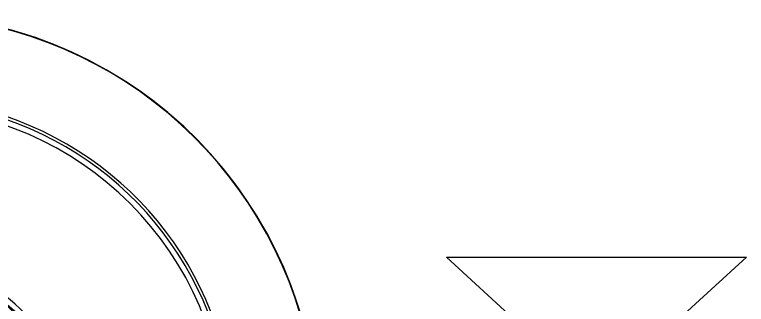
# Model space of a CAD drawing. Header units: millimetres. Extents: x -1795330 to -1787343, y -899964 to -866814.
# Drawn here: x -1787545.9 to -1787493.9, y -899878.8 to -899858.2 of the extents above; entities that cross this region are included whole.
import ezdxf

# ---------------------------------------------------------------- set-up
doc = ezdxf.new("R2010")
doc.units = ezdxf.units.MM

msp = doc.modelspace()

# ---------------------------------------------------------------- linework, layer by layer
at = {"color": 7, "linetype": 'Continuous', "lineweight": 25}
for p, q in [((-1787515.208, -899875.492), (-1787506.025, -899883.902)), ((-1787502.945, -899883.795), (-1787493.879, -899875.492))]:
    msp.add_line(p, q, dxfattribs=at)
at = {"color": 7, "linetype": 'Continuous', "lineweight": 25, "flags": 128}
for points in [[(-1787515.208, -899875.492), (-1787515.202, -899875.492), (-1787515.137, -899875.492), (-1787515.001, -899875.492), (-1787514.796, -899875.492), (-1787514.523, -899875.492), (-1787514.183, -899875.492), (-1787513.779, -899875.492)], [(-1787513.779, -899875.492), (-1787513.314, -899875.492), (-1787512.79, -899875.492), (-1787512.211, -899875.492), (-1787511.582, -899875.492), (-1787510.905, -899875.492), (-1787510.186, -899875.492), (-1787509.43, -899875.492), (-1787508.641, -899875.492), (-1787507.825, -899875.492), (-1787506.987, -899875.492), (-1787506.133, -899875.492), (-1787505.268, -899875.492), (-1787504.398, -899875.492), (-1787503.53, -899875.492), (-1787502.668, -899875.492), (-1787501.818, -899875.492), (-1787500.987, -899875.492), (-1787500.179, -899875.492), (-1787499.401, -899875.492), (-1787498.656, -899875.492), (-1787497.951, -899875.492), (-1787497.29, -899875.492), (-1787496.677, -899875.492), (-1787496.116, -899875.492), (-1787495.612, -899875.492), (-1787495.166, -899875.492), (-1787494.784, -899875.492), (-1787494.466, -899875.492), (-1787494.215, -899875.492), (-1787494.033, -899875.492), (-1787493.921, -899875.492), (-1787493.88, -899875.492), (-1787493.879, -899875.492)]]:
    msp.add_lwpolyline(points, dxfattribs=at)
at = {"color": 7, "linetype": 'Continuous', "lineweight": 25}
for centre, radius, start, end in [((-1787554.214, -899888.134), 29.896, 4.3722, 313.1519), ((-1787554.215, -899888.134), 29.875, 4.2514, 313.1105), ((-1787554.213, -899888.133), 29.896, 4.3767, 89.9996), ((-1787554.214, -899888.134), 23.916, 2.9659, 295.3821), ((-1787554.201, -899888.134), 23.705, 3.1543, 294.2849), ((-1787554.199, -899888.133), 23.302, 3.5181, 180.0007), ((-1787554.199, -899888.133), 12.48, 41.4957, 180.0008), ((-1787554.201, -899888.133), 12.077, 43.5525, 180.0008), ((-1787554.206, -899888.133), 11.999, 43.107, 302.2702)]:
    msp.add_arc(centre, radius, start, end, dxfattribs=at)

doc.saveas('drawing.dxf')
